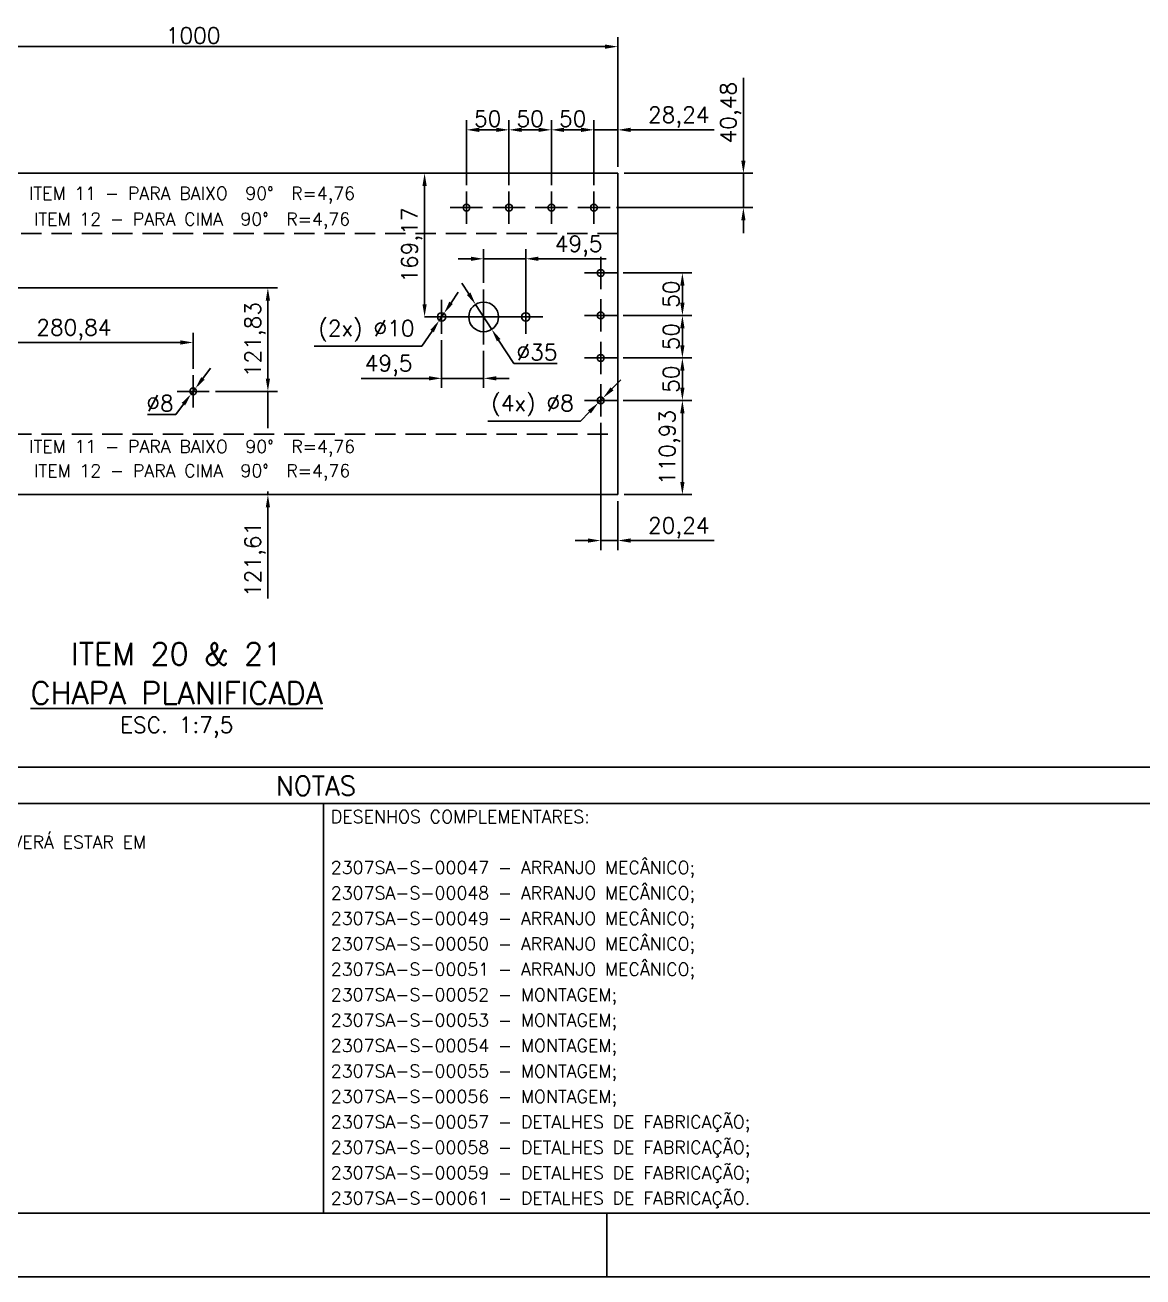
# Model space of a CAD drawing. Header units: metres. Extents: x 0 to 6307, y 0 to 4455.
# Drawn here: x 890 to 2206, y 0 to 1474 of the extents above; entities that cross this region are included whole.
import ezdxf
from ezdxf.enums import TextEntityAlignment as Align

# ---------------------------------------------------------------- set-up
doc = ezdxf.new("R2010")
doc.units = ezdxf.units.M
doc.header["$LTSCALE"] = 7.5
doc.linetypes.add('CENTER2', pattern=[28.575, 19.05, -3.175, 3.175, -3.175])
doc.linetypes.add('HIDDEN2', pattern=[4.7625, 3.175, -1.5875])
for name, color, linetype in [('FRL2', 2, 'Continuous'), ('FRL4', 4, 'Continuous'), ('FRL5', 5, 'Continuous'), ('FRL6', 6, 'Continuous'), ('FRL7', 7, 'Continuous'), ('FRR120', 5, 'Continuous'), ('FRR140', 5, 'Continuous'), ('FRR175', 1, 'Continuous'), ('FRR80', 3, 'Continuous'), ('GSB', 7, 'Continuous'), ('SC1', 7, 'CENTER2'), ('SDM', 7, 'Continuous'), ('SL4', 4, 'Continuous'), ('SR80', 3, 'Continuous'), ('ST1', 7, 'HIDDEN2')]:
    doc.layers.add(name, color=color, linetype=linetype)
doc.styles.add('R100', font='simplex.shx', dxfattribs={"height": 2.5})
doc.styles.add('R120', font='simplex.shx', dxfattribs={"height": 3})
doc.styles.add('R140', font='simplex.shx', dxfattribs={"height": 3.5})
doc.styles.add('R80', font='simplex.shx', dxfattribs={"height": 2})
doc.styles.add('ROMANS', font='ROMANS.SHX')
doc.dimstyles.new('7.5___1-7.5', dxfattribs={"dimscale": 7.5, "dimtxt": 2.5, "dimasz": 2, "dimexe": 1.5, "dimexo": 1, "dimgap": 0.5, "dimtad": 1, "dimzin": 12, "dimtxsty": 'ROMANS', "dimcen": 0, "dimclrd": 256, "dimclre": 256, "dimclrt": 3, "dimazin": 3, "dimtfac": 1, "dimtmove": 0, "dimatfit": 0, "dimfxl": 1, "dimlwd": -1, "dimlwe": -1, "dimarcsym": 0})
doc.dimstyles.new('7.5___1-7.5$3', dxfattribs={"dimscale": 7.5, "dimtxt": 2.5, "dimasz": 2, "dimexe": 1.5, "dimexo": 1, "dimgap": 0.5, "dimtad": 1, "dimtoh": 1, "dimzin": 12, "dimtxsty": 'ROMANS', "dimcen": 0, "dimclrd": 256, "dimclre": 256, "dimclrt": 3, "dimazin": 3, "dimtfac": 1, "dimtmove": 0, "dimatfit": 0, "dimfxl": 1, "dimlwd": -1, "dimlwe": -1, "dimarcsym": 0})

# ---------------------------------------------------------------- blocks, each defined once
blk = doc.blocks.new('A1')
at = {"layer": 'FRL2'}
for p, q in [((165.5, 10), (165.5, 74.3)), ((210, 10), (210, 0))]:
    blk.add_line(p, q, dxfattribs=at)
at = {"layer": 'FRL4', "linetype": 'Continuous'}
blk.add_line((25, 74.3), (471, 74.3), dxfattribs=at)
at = {"layer": 'FRL5'}
blk.add_line((25, 80), (831, 80), dxfattribs=at)
at = {"layer": 'FRL6', "linetype": 'Continuous'}
blk.add_line((25, 10), (831, 10), dxfattribs=at)
at = {"layer": 'FRL7', "linetype": 'Continuous'}
blk.add_line((0, 0), (841, 0), dxfattribs=at)
at = {"layer": 'FRR120', "style": 'R120'}
blk.add_text('NOTAS', height=3, dxfattribs=at).set_placement((158.02, 75.57))
for tag, p in [('FASE_DO_PROJETO', (659, 46.29)), ('ÁREA_E/OU_SUBÁREA', (659, 40.79)), ('TÍTULO_DO_DESENHO', (659, 35.29)), ('SUBTÍTULO_1_DO_DESENHO', (659, 29.79)), ('SUBTÍTULO_2_DO_DESENHO', (659, 24.29))]:
    blk.add_attdef(tag, p, '', height=3, dxfattribs=at)
at = {"layer": 'FRR140', "style": 'R140', "width": 0.91}
for tag, p in [('ESCALA', (671, 14.35)), ('REVISÃO', (823.5, 14.68))]:
    blk.add_attdef(tag, text='', height=3.5, dxfattribs=at).set_placement(p, align=Align.MIDDLE)
for tag, p in [('NÚMERO_DA_CONTRATADA', (687.72, 12.6)), ('NUMERO_VALE', (752.89, 12.6))]:
    blk.add_attdef(tag, p, '', height=3.5, dxfattribs=at)
at = {"layer": 'FRR175', "style": 'R120'}
for tag, p in [('CLASSIFICAÇÃO', (811.83, 67.73)), ('PROJETO', (716.31, 53.59)), ('N_PROJ_SE', (793.5, 53.59)), ('N_CONTRATO', (796.97, 47.3))]:
    blk.add_attdef(tag, text='', height=3, dxfattribs=at).set_placement(p, align=Align.MIDDLE_CENTER)
at = {"layer": 'FRR80', "style": 'R80'}
for p in [(492.61, 76.08), (492.61, 70.38), (492.61, 64.68), (492.61, 58.98), (492.61, 53.28), (492.61, 47.58), (492.61, 41.88), (492.61, 36.18)]:
    blk.add_attdef('DESCRIÇÃO_DA_REVISÃO', p, '', height=2, dxfattribs=at)
for tag, p in [('8A_REV', (476, 77.07)), ('EMIS.', (486, 77.07)), ('PROJ.', (585, 77.07)), ('DES.', (597, 77.07)), ('VER.', (609, 77.07)), ('APR.', (621, 77.07)), ('AUT.', (633.01, 77.07)), ('7A_REV', (476, 71.37)), ('EMIS.', (486, 71.37)), ('PROJ.', (585, 71.37)), ('DES.', (597, 71.37)), ('VER.', (609, 71.37)), ('APR.', (621, 71.37)), ('AUT.', (633.01, 71.37)), ('6A_REV', (476, 65.67)), ('EMIS.', (486, 65.67)), ('PROJ.', (585, 65.67)), ('DES.', (597, 65.67)), ('VER.', (609, 65.67)), ('APR.', (621, 65.67)), ('AUT.', (633.01, 65.67)), ('5A_REV', (476, 59.97)), ('EMIS.', (486, 59.97)), ('PROJ.', (585, 59.97)), ('DES.', (597, 59.97)), ('VER.', (609, 59.97)), ('APR.', (621, 59.97)), ('AUT.', (633.01, 59.97)), ('4A_REV', (476, 54.27)), ('EMIS.', (486, 54.27)), ('PROJ.', (585, 54.27)), ('DES.', (597, 54.27)), ('VER.', (609, 54.27)), ('APR.', (621, 54.27)), ('AUT.', (633.01, 54.27)), ('3A_REV', (476, 48.57)), ('EMIS.', (486, 48.57)), ('PROJ.', (585, 48.57)), ('DES.', (597, 48.57)), ('VER.', (609, 48.57)), ('APR.', (621, 48.57)), ('AUT.', (633.01, 48.57)), ('2A_REV', (476, 42.87)), ('EMIS.', (486, 42.87)), ('PROJ.', (585, 42.87)), ('DES.', (597, 42.87)), ('VER.', (609, 42.87)), ('APR.', (621, 42.87)), ('AUT.', (633.01, 42.87)), ('1a_REV', (476, 37.17)), ('EMIS.', (486, 37.17)), ('PROJ.', (585, 37.17)), ('DES.', (597, 37.17)), ('VER.', (609, 37.17)), ('APR.', (621, 37.17)), ('AUT.', (633.01, 37.17))]:
    blk.add_attdef(tag, text='', height=2, dxfattribs=at).set_placement(p, align=Align.MIDDLE)
at = {"layer": 'FRR80', "style": 'R80', "width": 0.85}
for p in [(648, 77.07), (648, 71.37), (648, 65.67), (648, 59.97), (648, 54.27), (648, 48.57), (648, 42.87), (648, 37.17)]:
    blk.add_attdef('DATA', text='', height=2, dxfattribs=at).set_placement(p, align=Align.MIDDLE)
blk = doc.blocks.new('*D98')
at = {"layer": 'Defpoints', "color": 0, "transparency": 16777216}
for p in [(1587.8, 1350.2), (1587.8, 1299.1), (1559.6, 1277.7)]:
    blk.add_point(p, dxfattribs=at)
at = {"layer": 'SDM', "transparency": 16777216}
for p, q in [((1559.6, 1285.2), (1559.6, 1361.5)), ((1587.8, 1306.6), (1587.8, 1361.5)), ((1544.6, 1350.2), (1529.6, 1350.2)), ((1559.6, 1350.2), (1587.8, 1350.2)), ((1602.8, 1350.2), (1701.2, 1350.2))]:
    blk.add_line(p, q, dxfattribs=at)
for points in [[(1544.6, 1352.7), (1544.6, 1347.7), (1559.6, 1350.2)], [(1602.8, 1352.7), (1602.8, 1347.7), (1587.8, 1350.2)]]:
    blk.add_solid(points, dxfattribs=at)
at = {"layer": 'SDM', "color": 3, "transparency": 16777216, "insert": (1659.5, 1365.1), "char_height": 18.75, "attachment_point": 5, "style": 'ROMANS'}
blk.add_mtext('28,24', dxfattribs=at)
blk = doc.blocks.new('*D99')
at = {"layer": 'Defpoints', "color": 0, "transparency": 16777216}
for p in [(1509.6, 1350.2), (1509.6, 1277.7), (1559.6, 1277.7)]:
    blk.add_point(p, dxfattribs=at)
at = {"layer": 'SDM', "transparency": 16777216}
for p, q in [((1509.6, 1285.2), (1509.6, 1361.5)), ((1559.6, 1285.2), (1559.6, 1361.5)), ((1544.6, 1350.2), (1524.6, 1350.2))]:
    blk.add_line(p, q, dxfattribs=at)
for points in [[(1524.6, 1352.7), (1524.6, 1347.7), (1509.6, 1350.2)], [(1544.6, 1352.7), (1544.6, 1347.7), (1559.6, 1350.2)]]:
    blk.add_solid(points, dxfattribs=at)
at = {"layer": 'SDM', "color": 3, "transparency": 16777216, "insert": (1534.6, 1363.3), "char_height": 18.75, "attachment_point": 5, "style": 'ROMANS'}
blk.add_mtext('50', dxfattribs=at)
blk = doc.blocks.new('*D100')
at = {"layer": 'Defpoints', "color": 0, "transparency": 16777216}
for p in [(1459.6, 1350.2), (1459.6, 1277.7), (1509.6, 1277.7)]:
    blk.add_point(p, dxfattribs=at)
at = {"layer": 'SDM', "transparency": 16777216}
for p, q in [((1459.6, 1285.2), (1459.6, 1361.5)), ((1509.6, 1285.2), (1509.6, 1361.5)), ((1494.6, 1350.2), (1474.6, 1350.2))]:
    blk.add_line(p, q, dxfattribs=at)
for points in [[(1474.6, 1352.7), (1474.6, 1347.7), (1459.6, 1350.2)], [(1494.6, 1352.7), (1494.6, 1347.7), (1509.6, 1350.2)]]:
    blk.add_solid(points, dxfattribs=at)
at = {"layer": 'SDM', "color": 3, "transparency": 16777216, "insert": (1484.6, 1363.3), "char_height": 18.75, "attachment_point": 5, "style": 'ROMANS'}
blk.add_mtext('50', dxfattribs=at)
blk = doc.blocks.new('*D101')
at = {"layer": 'Defpoints', "color": 0, "transparency": 16777216}
for p in [(1409.6, 1350.2), (1409.6, 1277.7), (1459.6, 1277.7)]:
    blk.add_point(p, dxfattribs=at)
at = {"layer": 'SDM', "transparency": 16777216}
for p, q in [((1409.6, 1285.2), (1409.6, 1361.5)), ((1459.6, 1285.2), (1459.6, 1361.5)), ((1444.6, 1350.2), (1424.6, 1350.2))]:
    blk.add_line(p, q, dxfattribs=at)
for points in [[(1424.6, 1352.7), (1424.6, 1347.7), (1409.6, 1350.2)], [(1444.6, 1352.7), (1444.6, 1347.7), (1459.6, 1350.2)]]:
    blk.add_solid(points, dxfattribs=at)
at = {"layer": 'SDM', "color": 3, "transparency": 16777216, "insert": (1434.6, 1363.3), "char_height": 18.75, "attachment_point": 5, "style": 'ROMANS'}
blk.add_mtext('50', dxfattribs=at)
blk = doc.blocks.new('*D102')
at = {"layer": 'Defpoints', "color": 0, "transparency": 16777216}
for p in [(1587.8, 1299.1), (1735.6, 1299.1), (1578.6, 1258.7)]:
    blk.add_point(p, dxfattribs=at)
at = {"layer": 'SDM', "transparency": 16777216}
for p, q in [((1735.6, 1314.1), (1735.6, 1411.6)), ((1595.3, 1299.1), (1746.9, 1299.1)), ((1735.6, 1258.7), (1735.6, 1299.1)), ((1586.1, 1258.7), (1746.9, 1258.7)), ((1735.6, 1243.7), (1735.6, 1228.7))]:
    blk.add_line(p, q, dxfattribs=at)
for points in [[(1733.1, 1314.1), (1738.1, 1314.1), (1735.6, 1299.1)], [(1733.1, 1243.7), (1738.1, 1243.7), (1735.6, 1258.7)]]:
    blk.add_solid(points, dxfattribs=at)
at = {"layer": 'SDM', "color": 3, "transparency": 16777216, "insert": (1720.7, 1370.4), "char_height": 18.75, "attachment_point": 5, "rotation": 90, "style": 'ROMANS'}
blk.add_mtext('40,48', dxfattribs=at)
blk = doc.blocks.new('*D103')
at = {"layer": 'Defpoints', "color": 0, "transparency": 16777216}
for p in [(1567.6, 1012.7), (1587.8, 920.8), (1587.8, 866.8)]:
    blk.add_point(p, dxfattribs=at)
at = {"layer": 'SDM', "transparency": 16777216}
for p, q in [((1567.6, 1005.2), (1567.6, 855.5)), ((1587.8, 913.3), (1587.8, 855.5)), ((1552.6, 866.8), (1537.6, 866.8)), ((1567.6, 866.8), (1587.8, 866.8)), ((1602.8, 866.8), (1701.2, 866.8))]:
    blk.add_line(p, q, dxfattribs=at)
for points in [[(1552.6, 869.3), (1552.6, 864.3), (1567.6, 866.8)], [(1602.8, 869.3), (1602.8, 864.3), (1587.8, 866.8)]]:
    blk.add_solid(points, dxfattribs=at)
at = {"layer": 'SDM', "color": 3, "transparency": 16777216, "insert": (1659.5, 881.7), "char_height": 18.75, "attachment_point": 5, "style": 'ROMANS'}
blk.add_mtext('20,24', dxfattribs=at)
blk = doc.blocks.new('*D104')
at = {"layer": 'Defpoints', "color": 0, "transparency": 16777216}
for p in [(1586.6, 1031.7), (1663.8, 1031.7), (1587.8, 920.8)]:
    blk.add_point(p, dxfattribs=at)
at = {"layer": 'SDM', "transparency": 16777216}
for p, q in [((1594.1, 1031.7), (1675, 1031.7)), ((1663.8, 935.8), (1663.8, 1016.7)), ((1595.3, 920.8), (1675, 920.8))]:
    blk.add_line(p, q, dxfattribs=at)
for points in [[(1661.3, 1016.7), (1666.3, 1016.7), (1663.8, 1031.7)], [(1661.3, 935.8), (1666.3, 935.8), (1663.8, 920.8)]]:
    blk.add_solid(points, dxfattribs=at)
at = {"layer": 'SDM', "color": 3, "transparency": 16777216, "insert": (1648.8, 976.3), "char_height": 18.75, "attachment_point": 5, "rotation": 90, "style": 'ROMANS'}
blk.add_mtext('110,93', dxfattribs=at)
blk = doc.blocks.new('*D105')
at = {"layer": 'Defpoints', "color": 0, "transparency": 16777216}
for p in [(1586.6, 1081.7), (1663.8, 1081.7), (1586.6, 1031.7)]:
    blk.add_point(p, dxfattribs=at)
at = {"layer": 'SDM', "transparency": 16777216}
for p, q in [((1594.1, 1081.7), (1675, 1081.7)), ((1663.8, 1046.7), (1663.8, 1066.7)), ((1594.1, 1031.7), (1675, 1031.7))]:
    blk.add_line(p, q, dxfattribs=at)
for points in [[(1661.3, 1066.7), (1666.3, 1066.7), (1663.8, 1081.7)], [(1661.3, 1046.7), (1666.3, 1046.7), (1663.8, 1031.7)]]:
    blk.add_solid(points, dxfattribs=at)
at = {"layer": 'SDM', "color": 3, "transparency": 16777216, "insert": (1650.6, 1056.7), "char_height": 18.75, "attachment_point": 5, "rotation": 90, "style": 'ROMANS'}
blk.add_mtext('50', dxfattribs=at)
blk = doc.blocks.new('*D106')
at = {"layer": 'Defpoints', "color": 0, "transparency": 16777216}
for p in [(1586.6, 1131.7), (1663.8, 1131.7), (1586.6, 1081.7)]:
    blk.add_point(p, dxfattribs=at)
at = {"layer": 'SDM', "transparency": 16777216}
for p, q in [((1594.1, 1131.7), (1675, 1131.7)), ((1663.8, 1096.7), (1663.8, 1116.7)), ((1594.1, 1081.7), (1675, 1081.7))]:
    blk.add_line(p, q, dxfattribs=at)
for points in [[(1661.3, 1116.7), (1666.3, 1116.7), (1663.8, 1131.7)], [(1661.3, 1096.7), (1666.3, 1096.7), (1663.8, 1081.7)]]:
    blk.add_solid(points, dxfattribs=at)
at = {"layer": 'SDM', "color": 3, "transparency": 16777216, "insert": (1650.6, 1106.7), "char_height": 18.75, "attachment_point": 5, "rotation": 90, "style": 'ROMANS'}
blk.add_mtext('50', dxfattribs=at)
blk = doc.blocks.new('*D107')
at = {"layer": 'Defpoints', "color": 0, "transparency": 16777216}
for p in [(1586.6, 1181.7), (1663.8, 1181.7), (1586.6, 1131.7)]:
    blk.add_point(p, dxfattribs=at)
at = {"layer": 'SDM', "transparency": 16777216}
for p, q in [((1594.1, 1181.7), (1675, 1181.7)), ((1663.8, 1146.7), (1663.8, 1166.7)), ((1594.1, 1131.7), (1675, 1131.7))]:
    blk.add_line(p, q, dxfattribs=at)
for points in [[(1661.3, 1166.7), (1666.3, 1166.7), (1663.8, 1181.7)], [(1661.3, 1146.7), (1666.3, 1146.7), (1663.8, 1131.7)]]:
    blk.add_solid(points, dxfattribs=at)
at = {"layer": 'SDM', "color": 3, "transparency": 16777216, "insert": (1650.6, 1156.7), "char_height": 18.75, "attachment_point": 5, "rotation": 90, "style": 'ROMANS'}
blk.add_mtext('50', dxfattribs=at)
blk = doc.blocks.new('*D108')
at = {"layer": 'Defpoints', "color": 0, "transparency": 16777216}
for p in [(1570.4, 1034.6), (1564.8, 1028.9)]:
    blk.add_point(p, dxfattribs=at)
at = {"layer": 'SDM', "transparency": 16777216}
for p, q in [((1580.9, 1045.3), (1591.4, 1056)), ((1570.4, 1034.6), (1564.8, 1028.9)), ((1554.3, 1018.2), (1543.8, 1007.4)), ((1543.8, 1007.4), (1434.7, 1007.4))]:
    blk.add_line(p, q, dxfattribs=at)
for points in [[(1579.1, 1047), (1582.7, 1043.5), (1570.4, 1034.6)], [(1552.5, 1019.9), (1556.1, 1016.4), (1564.8, 1028.9)]]:
    blk.add_solid(points, dxfattribs=at)
at = {"layer": 'SDM', "color": 3, "transparency": 16777216, "insert": (1487.4, 1025.5), "char_height": 18.75, "attachment_point": 5, "style": 'ROMANS'}
blk.add_mtext('(4x) ∅8', dxfattribs=at)
blk = doc.blocks.new('*D110')
at = {"layer": 'Defpoints', "color": 0, "transparency": 16777216}
for p in [(807, 1145.2), (1087.8, 1099.9), (1087.8, 1061.4)]:
    blk.add_point(p, dxfattribs=at)
at = {"layer": 'SDM', "transparency": 16777216}
for p, q in [((807, 1137.7), (807, 1088.6)), ((1087.8, 1068.9), (1087.8, 1111.1)), ((822, 1099.9), (1072.8, 1099.9))]:
    blk.add_line(p, q, dxfattribs=at)
for points in [[(822, 1102.4), (822, 1097.4), (807, 1099.9)], [(1072.8, 1102.4), (1072.8, 1097.4), (1087.8, 1099.9)]]:
    blk.add_solid(points, dxfattribs=at)
at = {"layer": 'SDM', "color": 3, "transparency": 16777216, "insert": (947.4, 1114.8), "char_height": 18.75, "attachment_point": 5, "style": 'ROMANS'}
blk.add_mtext('280,84', dxfattribs=at)
blk = doc.blocks.new('*D111')
at = {"layer": 'Defpoints', "color": 0, "transparency": 16777216}
for p in [(1360.3, 1299.1), (1360.3, 1299.1), (1360.3, 1130)]:
    blk.add_point(p, dxfattribs=at)
at = {"layer": 'SDM', "transparency": 16777216}
for p, q in [((1367.8, 1299.1), (1371.6, 1299.1)), ((1360.3, 1145), (1360.3, 1284.1)), ((1367.8, 1130), (1371.6, 1130))]:
    blk.add_line(p, q, dxfattribs=at)
for points in [[(1357.8, 1284.1), (1362.8, 1284.1), (1360.3, 1299.1)], [(1357.8, 1145), (1362.8, 1145), (1360.3, 1130)]]:
    blk.add_solid(points, dxfattribs=at)
at = {"layer": 'SDM', "color": 3, "transparency": 16777216, "insert": (1345.4, 1214.5), "char_height": 18.75, "attachment_point": 5, "rotation": 90, "style": 'ROMANS'}
blk.add_mtext('169,17', dxfattribs=at)
blk = doc.blocks.new('*D112')
at = {"layer": 'Defpoints', "color": 0, "transparency": 16777216}
for p in [(1479.3, 1198.4), (1429.8, 1162.5), (1479.3, 1110)]:
    blk.add_point(p, dxfattribs=at)
at = {"layer": 'SDM', "transparency": 16777216}
for p, q in [((1429.8, 1170), (1429.8, 1209.7)), ((1479.3, 1117.5), (1479.3, 1209.7)), ((1414.8, 1198.4), (1399.8, 1198.4)), ((1429.8, 1198.4), (1479.3, 1198.4)), ((1494.3, 1198.4), (1574, 1198.4))]:
    blk.add_line(p, q, dxfattribs=at)
for points in [[(1414.8, 1200.9), (1414.8, 1195.9), (1429.8, 1198.4)], [(1494.3, 1200.9), (1494.3, 1195.9), (1479.3, 1198.4)]]:
    blk.add_solid(points, dxfattribs=at)
at = {"layer": 'SDM', "color": 3, "transparency": 16777216, "insert": (1541.7, 1213.3), "char_height": 18.75, "attachment_point": 5, "style": 'ROMANS'}
blk.add_mtext('49,5', dxfattribs=at)
blk = doc.blocks.new('*D113')
at = {"layer": 'Defpoints', "color": 0, "transparency": 16777216}
for p in [(1380.3, 1110), (1429.8, 1097.5), (1380.3, 1057.7)]:
    blk.add_point(p, dxfattribs=at)
at = {"layer": 'SDM', "transparency": 16777216}
for p, q in [((1380.3, 1102.5), (1380.3, 1046.5)), ((1429.8, 1090), (1429.8, 1046.5)), ((1365.3, 1057.7), (1285.7, 1057.7)), ((1429.8, 1057.7), (1380.3, 1057.7)), ((1444.8, 1057.7), (1459.8, 1057.7))]:
    blk.add_line(p, q, dxfattribs=at)
for points in [[(1365.3, 1060.2), (1365.3, 1055.2), (1380.3, 1057.7)], [(1444.8, 1060.2), (1444.8, 1055.2), (1429.8, 1057.7)]]:
    blk.add_solid(points, dxfattribs=at)
at = {"layer": 'SDM', "color": 3, "transparency": 16777216, "insert": (1318, 1072.6), "char_height": 18.75, "attachment_point": 5, "style": 'ROMANS'}
blk.add_mtext('49,5', dxfattribs=at)
blk = doc.blocks.new('*D114')
at = {"layer": 'Defpoints', "color": 0, "transparency": 16777216}
for p in [(1420.3, 1144.7), (1439.3, 1115.3)]:
    blk.add_point(p, dxfattribs=at)
at = {"layer": 'SDM', "transparency": 16777216}
for p, q in [((1412.2, 1157.2), (1404, 1169.8)), ((1420.3, 1144.7), (1439.3, 1115.3)), ((1447.5, 1102.7), (1465.2, 1075.3)), ((1465.2, 1075.3), (1516.2, 1075.3))]:
    blk.add_line(p, q, dxfattribs=at)
for points in [[(1414.3, 1158.6), (1410.1, 1155.9), (1420.3, 1144.7)], [(1449.6, 1104), (1445.4, 1101.3), (1439.3, 1115.3)]]:
    blk.add_solid(points, dxfattribs=at)
at = {"layer": 'SDM', "color": 3, "transparency": 16777216, "insert": (1492.6, 1088.5), "char_height": 18.75, "attachment_point": 5, "style": 'ROMANS'}
blk.add_mtext('∅35', dxfattribs=at)
blk = doc.blocks.new('*D115')
at = {"layer": 'Defpoints', "color": 0, "transparency": 16777216}
for p in [(1377.5, 1125.8), (1383.1, 1134.1)]:
    blk.add_point(p, dxfattribs=at)
at = {"layer": 'SDM', "transparency": 16777216}
for p, q in [((1391.5, 1146.5), (1399.9, 1159)), ((1383.1, 1134.1), (1377.5, 1125.8)), ((1369.2, 1113.4), (1357.1, 1095.5)), ((1357.1, 1095.5), (1230.2, 1095.5))]:
    blk.add_line(p, q, dxfattribs=at)
for points in [[(1389.4, 1147.9), (1393.6, 1145.2), (1383.1, 1134.1)], [(1367.1, 1114.8), (1371.2, 1112), (1377.5, 1125.8)]]:
    blk.add_solid(points, dxfattribs=at)
at = {"layer": 'SDM', "color": 3, "transparency": 16777216, "insert": (1291.8, 1113.5), "char_height": 18.75, "attachment_point": 5, "style": 'ROMANS'}
blk.add_mtext('(2x) ∅10', dxfattribs=at)
blk = doc.blocks.new('*D116')
at = {"layer": 'Defpoints', "color": 0, "transparency": 16777216}
for p in [(1085.4, 1039.2), (1090.3, 1045.6)]:
    blk.add_point(p, dxfattribs=at)
at = {"layer": 'SDM', "transparency": 16777216}
for p, q in [((1099.3, 1057.5), (1108.4, 1069.5)), ((1090.3, 1045.6), (1085.4, 1039.2)), ((1076.4, 1027.3), (1067.3, 1015.3)), ((1067.3, 1015.3), (1034.1, 1015.3))]:
    blk.add_line(p, q, dxfattribs=at)
for points in [[(1097.3, 1059), (1101.3, 1056), (1090.3, 1045.6)], [(1074.4, 1028.8), (1078.4, 1025.7), (1085.4, 1039.2)]]:
    blk.add_solid(points, dxfattribs=at)
at = {"layer": 'SDM', "color": 3, "transparency": 16777216, "insert": (1048.8, 1028.4), "char_height": 18.75, "attachment_point": 5, "style": 'ROMANS'}
blk.add_mtext('∅8', dxfattribs=at)
blk = doc.blocks.new('*D118')
at = {"layer": 'Defpoints', "color": 0, "transparency": 16777216}
for p in [(826, 1164.2), (1106.8, 1042.4), (1175.8, 1042.4)]:
    blk.add_point(p, dxfattribs=at)
at = {"layer": 'SDM', "transparency": 16777216}
for p, q in [((833.5, 1164.2), (1187.1, 1164.2)), ((1175.8, 1149.2), (1175.8, 1057.4)), ((1114.3, 1042.4), (1187.1, 1042.4))]:
    blk.add_line(p, q, dxfattribs=at)
for points in [[(1173.3, 1149.2), (1178.3, 1149.2), (1175.8, 1164.2)], [(1173.3, 1057.4), (1178.3, 1057.4), (1175.8, 1042.4)]]:
    blk.add_solid(points, dxfattribs=at)
at = {"layer": 'SDM', "color": 3, "transparency": 16777216, "insert": (1160.9, 1103.3), "char_height": 18.75, "attachment_point": 5, "rotation": 90, "style": 'ROMANS'}
blk.add_mtext('121,83', dxfattribs=at)
blk = doc.blocks.new('*D119')
at = {"layer": 'Defpoints', "color": 0, "transparency": 16777216}
for p in [(1106.8, 1042.4), (1175.8, 920.8), (1175.8, 920.8)]:
    blk.add_point(p, dxfattribs=at)
at = {"layer": 'SDM', "transparency": 16777216}
for p, q in [((1175.8, 1057.4), (1175.8, 1072.4)), ((1114.3, 1042.4), (1187.1, 1042.4)), ((1175.8, 1042.4), (1175.8, 999)), ((1168.3, 920.8), (1164.6, 920.8)), ((1175.8, 924.5), (1175.8, 920.8)), ((1175.8, 905.8), (1175.8, 798.5))]:
    blk.add_line(p, q, dxfattribs=at)
for points in [[(1173.3, 1057.4), (1178.3, 1057.4), (1175.8, 1042.4)], [(1173.3, 905.8), (1178.3, 905.8), (1175.8, 920.8)]]:
    blk.add_solid(points, dxfattribs=at)
at = {"layer": 'SDM', "color": 3, "transparency": 16777216, "insert": (1160.9, 844.6), "char_height": 18.75, "attachment_point": 5, "rotation": 90, "style": 'ROMANS'}
blk.add_mtext('121,61', dxfattribs=at)
blk = doc.blocks.new('*D124')
at = {"layer": 'Defpoints', "color": 0, "transparency": 16777216}
for p in [(1587.8, 1448.1), (587.8, 1299.1), (1587.8, 1299.1)]:
    blk.add_point(p, dxfattribs=at)
at = {"layer": 'SDM', "transparency": 16777216}
for p, q in [((587.8, 1306.6), (587.8, 1459.4)), ((1587.8, 1306.6), (1587.8, 1459.4)), ((602.8, 1448.1), (1572.8, 1448.1))]:
    blk.add_line(p, q, dxfattribs=at)
for points in [[(602.8, 1450.6), (602.8, 1445.6), (587.8, 1448.1)], [(1572.8, 1450.6), (1572.8, 1445.6), (1587.8, 1448.1)]]:
    blk.add_solid(points, dxfattribs=at)
at = {"layer": 'SDM', "color": 3, "transparency": 16777216, "insert": (1087.8, 1461.2), "char_height": 18.75, "attachment_point": 5, "style": 'ROMANS'}
blk.add_mtext('1000', dxfattribs=at)
blk = doc.blocks.new('CORTE')
at = {"layer": 'GSB', "color": 4, "style": 'R140'}
blk.add_attdef('%%UCORTE', text='', height=3.5, dxfattribs=at).set_placement((-0.25, 2.38), align=Align.MIDDLE_CENTER)
at = {"layer": 'GSB', "color": 3, "style": 'R100'}
blk.add_attdef('ESC.', text='', height=2.5, dxfattribs=at).set_placement((-0.25, -2.62), align=Align.MIDDLE_CENTER)

msp = doc.modelspace()

# ---------------------------------------------------------------- linework, layer by layer
at = {"layer": 'SC1'}
for p, q in [((1409.601, 1277.654), (1409.601, 1239.654)), ((1459.601, 1277.654), (1459.601, 1239.654)), ((1509.601, 1277.654), (1509.601, 1239.654)), ((1559.601, 1277.654), (1559.601, 1239.654)), ((1390.601, 1258.654), (1428.601, 1258.654)), ((1440.601, 1258.654), (1478.601, 1258.654)), ((1490.601, 1258.654), (1528.601, 1258.654)), ((1540.601, 1258.654), (1578.601, 1258.654)), ((1567.601, 1200.718), (1567.601, 1162.718)), ((1548.601, 1181.718), (1586.601, 1181.718)), ((1380.338, 1149.958), (1380.338, 1109.958)), ((1429.838, 1162.458), (1429.838, 1097.458)), ((1479.338, 1149.958), (1479.338, 1109.958)), ((1567.601, 1150.718), (1567.601, 1112.718)), ((1360.338, 1129.958), (1499.338, 1129.958)), ((1548.601, 1131.718), (1586.601, 1131.718)), ((1567.601, 1100.718), (1567.601, 1062.718)), ((1548.601, 1081.718), (1586.601, 1081.718)), ((1087.838, 1061.398), (1087.838, 1023.398)), ((1567.601, 1050.718), (1567.601, 1012.718)), ((1068.838, 1042.398), (1106.838, 1042.398)), ((1548.601, 1031.718), (1586.601, 1031.718))]:
    msp.add_line(p, q, dxfattribs=at)
at = {"layer": 'SL4'}
for p, q in [((587.838, 1299.129), (1587.838, 1299.129)), ((1587.838, 920.786), (1587.838, 1299.129)), ((1587.838, 920.786), (587.838, 920.786))]:
    msp.add_line(p, q, dxfattribs=at)
for centre, radius in [((1409.601, 1258.654), 4), ((1459.601, 1258.654), 4), ((1509.601, 1258.654), 4), ((1559.601, 1258.654), 4), ((1567.601, 1181.718), 4), ((1380.338, 1129.958), 5), ((1429.838, 1129.958), 17.5), ((1479.338, 1129.958), 5), ((1567.601, 1131.718), 4), ((1567.601, 1081.718), 4), ((1087.838, 1042.398), 4), ((1567.601, 1031.718), 4)]:
    msp.add_circle(centre, radius, dxfattribs=at)
at = {"layer": 'ST1'}
for p, q in [((1587.838, 1228.043), (587.838, 1228.043)), ((587.838, 991.872), (1587.838, 991.872))]:
    msp.add_line(p, q, dxfattribs=at)

# ---------------------------------------------------------------- block references
at = {"xscale": 7.499999999999915, "yscale": 7.499999999999915, "zscale": 7.499999999999915}
msp.add_blockref('A1', (0, 0), dxfattribs=at)
at = {"layer": 'GSB'}
ref = msp.add_blockref('CORTE', (1070.39, 715.546), dxfattribs=dict(at, xscale=7.499999999999915, yscale=7.499999999999915, zscale=7.499999999999915))
ref.add_attrib('%%UCORTE', 'ITEM 20 & 21', dxfattribs={"color": 4, "height": 26.25, "style": 'R140'}).set_placement((1068.491, 733.399), align=Align.MIDDLE_CENTER)
at = {"layer": 'GSB', "xscale": 7.499999999999915, "yscale": 7.499999999999915, "zscale": 7.499999999999915}
msp.add_blockref('CORTE', (1070.39, 669.459), dxfattribs=at).add_auto_attribs({'%%UCORTE': '%%uCHAPA PLANIFICADA', 'ESC.': 'ESC. 1:7,5'})

# ---------------------------------------------------------------- texts
at = {"layer": 'SR80', "style": 'R80'}
for s, p in [('DESENHOS COMPLEMENTARES:', (1249.896, 534.28)), ('2-PINTURA DE PROTEÇÃO CONTRA CORROSÃO OU ACABAMENTO DEVERÁ ESTAR EM', (196.146, 504.339)), ('2307SA-S-00047 - ARRANJO MECÂNICO;', (1249.896, 474.398)), ('2307SA-S-00048 - ARRANJO MECÂNICO;', (1249.896, 444.457)), ('2307SA-S-00049 - ARRANJO MECÂNICO;', (1249.896, 414.517)), ('2307SA-S-00050 - ARRANJO MECÂNICO;', (1249.896, 384.576)), ('2307SA-S-00051 - ARRANJO MECÂNICO;', (1249.896, 354.635)), ('2307SA-S-00052 - MONTAGEM;', (1249.896, 324.694)), ('2307SA-S-00053 - MONTAGEM;', (1249.896, 294.754)), ('2307SA-S-00054 - MONTAGEM;', (1249.896, 264.813)), ('2307SA-S-00055 - MONTAGEM;', (1249.896, 234.872)), ('2307SA-S-00056 - MONTAGEM;', (1249.896, 204.932)), ('2307SA-S-00057 - DETALHES DE FABRICAÇÃO;', (1249.896, 174.991)), ('2307SA-S-00058 - DETALHES DE FABRICAÇÃO;', (1249.896, 145.05)), ('2307SA-S-00059 - DETALHES DE FABRICAÇÃO;', (1249.896, 115.109)), ('2307SA-S-00061 - DETALHES DE FABRICAÇÃO.', (1249.896, 85.169))]:
    msp.add_text(s, height=15, dxfattribs=at).set_placement(p)
at = {"layer": 'SR80', "char_height": 15, "attachment_point": 2, "style": 'R80'}
for s, insert in [('ITEM 11 - PARA BAIXO  90°  R=4,76', (1086.537, 1282.993)), ('ITEM 12 - PARA CIMA  90°  R=4,76', (1086.537, 1252.676)), ('ITEM 11 - PARA BAIXO  90°  R=4,76', (1086.652, 984.954)), ('ITEM 12 - PARA CIMA  90°  R=4,76', (1086.652, 956.457))]:
    msp.add_mtext(s, dxfattribs=dict(at, insert=insert))

# ---------------------------------------------------------------- dimensions: what is measured, and where the dimension line sits
at = {"layer": 'SDM'}
for base, p1, p2, picture, middle in [((1587.838, 1448.119), (587.838, 1299.129), (1587.838, 1299.129), '*D124', (1087.838, 1461.244)), ((1479.338, 1198.402), (1429.838, 1162.458), (1479.338, 1109.958), '*D112', (1541.66, 1213.313)), ((1087.838, 1099.899), (806.998, 1145.228), (1087.838, 1061.398), '*D110', (947.418, 1114.809)), ((1380.338, 1057.733), (1429.838, 1097.458), (1380.338, 1109.958), '*D113', (1318.017, 1072.644))]:
    dim = msp.add_linear_dim(base=base, p1=p1, p2=p2, dimstyle='7.5___1-7.5', dxfattribs=at)
    dim.commit()
    dim.dimension.update_dxf_attribs({"geometry": picture, "text_midpoint": middle})
for base, p1, p2, angle, picture, middle in [((1735.6151728, 1299.129156482), (1578.600679817, 1258.654156482), (1587.838179816, 1299.129156482), 90, '*D102', (1720.704458514, 1370.379156482)), ((1509.601, 1350.209), (1559.601, 1277.654), (1509.601, 1277.654), 180, '*D99', (1534.601, 1363.334)), ((1587.838, 1350.209), (1559.601, 1277.654), (1587.838, 1299.129), 180, '*D98', (1659.535, 1365.12)), ((1360.338, 1299.129), (1360.338, 1129.958), (1360.338, 1299.129), 90, '*D111', (1345.427, 1214.543)), ((1175.824, 1042.398), (825.998, 1164.228), (1106.838, 1042.398), 90, '*D118', (1160.914, 1103.313)), ((1663.751, 1031.718), (1587.838, 920.786), (1586.601, 1031.718), 90, '*D104', (1648.841, 976.252)), ((1587.838, 866.797), (1567.601, 1012.718), (1587.838, 920.786), 180, '*D103', (1659.535, 881.707))]:
    dim = msp.add_linear_dim(base=base, p1=p1, p2=p2, angle=angle, dimstyle='7.5___1-7.5', dxfattribs=at)
    dim.commit()
    dim.dimension.update_dxf_attribs({"geometry": picture, "text_midpoint": middle})
for base, p1, p2, angle, picture, middle in [((1409.601, 1350.209), (1459.601, 1277.654), (1409.601, 1277.654), 180, '*D101', (1434.601, 1363.334)), ((1459.601, 1350.209), (1509.601, 1277.654), (1459.601, 1277.654), 180, '*D100', (1484.601, 1363.334)), ((1663.751, 1181.718), (1586.601, 1131.718), (1586.601, 1181.718), 90, '*D107', (1650.626, 1156.718)), ((1663.751, 1131.718), (1586.601, 1081.718), (1586.601, 1131.718), 90, '*D106', (1650.626, 1106.718)), ((1663.751, 1081.718), (1586.601, 1031.718), (1586.601, 1081.718), 90, '*D105', (1650.626, 1056.718))]:
    dim = msp.add_linear_dim(base=base, p1=p1, p2=p2, angle=angle, dimstyle='7.5___1-7.5', override={"dimtmove": 1}, dxfattribs=at)
    dim.commit()
    dim.dimension.update_dxf_attribs({"geometry": picture, "text_midpoint": middle})
dim = msp.add_diameter_dim_2p(p1=(1420.335, 1144.653), p2=(1439.341, 1115.263), dimstyle='7.5___1-7.5$3', dxfattribs=at)
dim.commit()
dim.dimension.update_dxf_attribs({"geometry": '*D114', "text_midpoint": (1492.573, 1075.336), "dimtype": 163})
dim = msp.add_diameter_dim_2p(p1=(1383.13, 1134.106), p2=(1377.546, 1125.81), text='(2x) <>', dimstyle='7.5___1-7.5$3', dxfattribs=at)
dim.commit()
dim.dimension.update_dxf_attribs({"geometry": '*D115', "text_midpoint": (1291.766, 1095.464), "dimtype": 163})
dim = msp.add_diameter_dim_2p(p1=(1090.255, 1045.585), p2=(1085.421, 1039.21), dimstyle='7.5___1-7.5$3', dxfattribs=at)
dim.commit()
dim.dimension.update_dxf_attribs({"geometry": '*D116', "text_midpoint": (1048.814, 1028.43)})
dim = msp.add_linear_dim(base=(1175.824, 920.786), p1=(1106.838, 1042.398), p2=(1175.824, 920.786), angle=90, dimstyle='7.5___1-7.5', dxfattribs=at)
dim.commit()
dim.dimension.update_dxf_attribs({"geometry": '*D119', "text_midpoint": (1175.824, 844.626), "dimtype": 160})
dim = msp.add_diameter_dim_2p(p1=(1570.402, 1034.573), p2=(1564.799, 1028.863), text='(4x) <>', dimstyle='7.5___1-7.5$3', dxfattribs=at)
dim.commit()
dim.dimension.update_dxf_attribs({"geometry": '*D108', "text_midpoint": (1487.361, 1025.484)})

doc.saveas('drawing.dxf')
